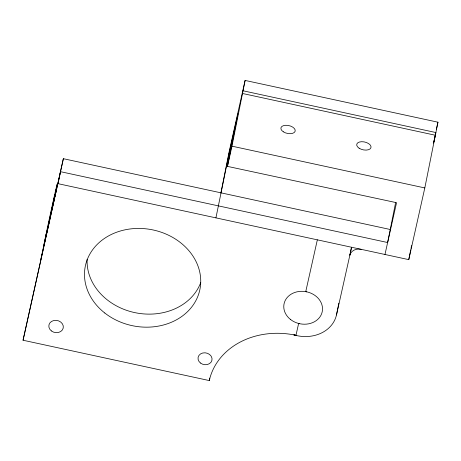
<?xml version="1.0" encoding="UTF-8"?>
<svg xmlns="http://www.w3.org/2000/svg" width="461" height="461" viewBox="0 0 461 461"><rect width="100%" height="100%" fill="white"/><g stroke="black" fill="none" stroke-linecap="round" stroke-linejoin="round"><path stroke-width="0.69" d="M299.581 323.691L298.63 323.466L295.979 335.297A74.722 62.598 11.3 0 0 209.282 380.573L23.05 340.235L63.359 158.693L390.242 229.497M44.654 242.336L46.705 232.056L40.459 261.087M51.811 210.337L56.282 189.269M56.294 189.206L54.986 195.89L55.85 192.283M60.685 170.645L58.08 183.68L408.769 259.641L424.812 187.938L437.95 122.194L245.108 80.427L229.065 152.13L220.894 193.003M23.05 340.235L63.359 158.693M384.964 254.484L396.546 202.696L227.452 166.375L237.98 113.683L229.129 153.225L215.927 217.869M227.452 166.375L231.969 146.166L245.108 80.427M209.282 380.573L209.45 379.76M209.611 378.942L209.772 378.129M295.985 335.291L293.847 334.853L296.907 335.643A34.108 28.57 11.3 0 0 336.478 314.978L338.841 303.171M351.374 247.586L349.847 255.227A9.744 8.165 11.3 0 1 361.153 249.326M395.665 202.362L387.638 242.532L60.754 171.728M408.769 259.641L410.734 249.804M411.016 248.398L411.575 245.586M48.244 226.276L54.456 196.789L46.204 234.885L47.932 227.665M317.341 239.835L305.747 291.646L306.715 291.825M336.478 314.978L351.634 247.263M436.394 129.155L437.95 122.194M433.547 142.991L435.881 132.549L243.039 90.777M433.628 142.898L435.345 135.24L242.503 93.474M231.969 146.166L424.812 187.938M229.129 153.225L230.535 153.525M43.432 247.799A32.668 0.34 -77.8 0 1 48.906 220.825A32.668 0.34 -77.8 0 1 56.916 185.034A32.668 0.34 -77.8 0 1 53.073 204.707M200.725 282.605A58.466 48.981 11.3 0 1 135.28 312.714A58.466 48.981 11.3 0 1 87.135 259.324M104.774 313.007A58.466 48.981 11.3 0 0 199.746 290.176A58.466 48.981 11.3 0 0 123.3 230.218A58.466 48.981 11.3 0 0 104.774 313.007M200.46 363.02A7.071 5.924 11.3 0 0 211.951 360.26A7.071 5.924 11.3 0 0 202.702 353.005A7.071 5.924 11.3 0 0 200.46 363.02M51.35 330.906A7.307 6.12 11.3 0 0 63.22 328.053A7.307 6.12 11.3 0 0 53.66 320.556A7.307 6.12 11.3 0 0 51.35 330.906M290.534 319.496A19.489 16.325 11.3 0 0 322.193 311.884A19.489 16.325 11.3 0 0 296.711 291.899A19.489 16.325 11.3 0 0 290.534 319.496M283.302 131.794A7.307 3.988 12.6 0 0 295.098 131.373A7.307 3.988 12.6 0 0 285.762 125.283A7.307 3.988 12.6 0 0 283.302 131.794M359.119 148.212A7.307 3.988 12.6 0 0 370.915 147.797A7.307 3.988 12.6 0 0 361.58 141.706A7.307 3.988 12.6 0 0 359.119 148.212"/></g></svg>
